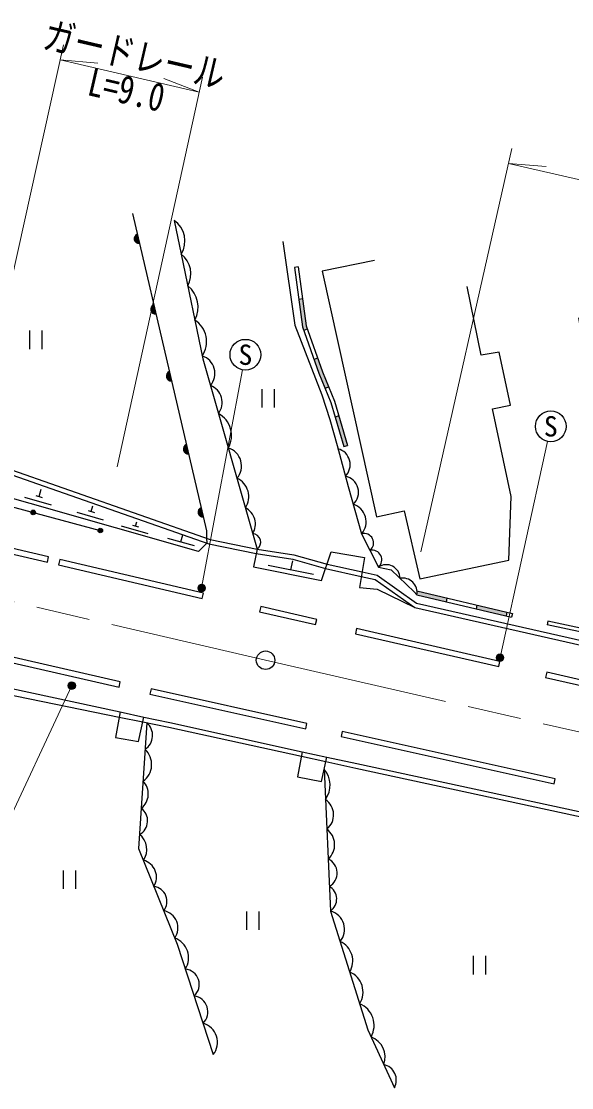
# Model space of a CAD drawing. Units: millimetres, scale not verified. Extents: x 40000 to 680000, y 20000 to 380000.
# Drawn here: x 254254 to 290006, y 246346 to 315649 of the extents above; entities that cross this region are included whole.
import ezdxf
from ezdxf.enums import TextEntityAlignment as Align

# ---------------------------------------------------------------- set-up
doc = ezdxf.new("R2010")
doc.units = ezdxf.units.MM
doc.header["$LTSCALE"] = 1000
doc.linetypes.add('CHAIN', pattern=[18.5, 12, -1.5, 3.5, -1.5])
doc.linetypes.add('DASHED', pattern=[7.5, 6, -1.5])
for name, color, linetype, lineweight in [('M-BGD', 7, 'Continuous', 25), ('M-BMK', 2, 'CHAIN', 13), ('M-BMK-SRVR', 3, 'Continuous', 25), ('M-STR-HTXT', 7, 'Continuous', 13), ('M-STR-STRC', 7, 'Continuous', 25)]:
    doc.layers.add(name, color=color, linetype=linetype, lineweight=lineweight)
doc.styles.add('ＭＳ ゴシック', font='')
doc.styles.get('ＭＳ ゴシック').set_extended_font_data('MS Gothic')

msp = doc.modelspace()

# ---------------------------------------------------------------- hatches: boundary and pattern name
at = {"layer": 'M-BGD'}
for points in [[(261778, 301821), (261920, 301212, -0.84072)], [(272521, 297610), (272273, 297576), (272514, 295791), (272599, 295555), (272834, 295639), (272759, 295851)], [(262851, 297228), (262994, 296619, -0.84072)], [(273816, 292878), (273505, 293754), (273269, 293671), (273583, 292789), (273990, 291793), (274221, 291888)], [(263866, 292887), (264008, 292278, -0.84072)], [(274879, 290002), (274639, 289932), (275196, 288012), (275437, 288081)], [(264976, 288138), (265118, 287529, -0.84072)], [(254878, 283772, -1), (255168, 283694, -0.41421), (254984, 283588, -0.41421)], [(265934, 284040), (266076, 283431, -0.84072)], [(259241, 282596, -1), (259530, 282518, -0.41421), (259346, 282412, -0.41421)], [(279949, 278371, 0.06831), (279958, 278626), (281905, 278170), (281848, 277926)], [(283852, 277713), (283795, 277470), (285742, 277013), (285799, 277256)]]:
    msp.add_hatch(color=256, dxfattribs=at).paths.add_polyline_path(points)
at = {"layer": 'M-STR-HTXT'}
for points in [[(266176, 278966, -1), (265761, 278687, -1)], [(285567, 274428, -1), (285143, 274163, -0.41421), (285222, 274507, -0.41421)], [(257754, 272596, -1), (257314, 272356, -0.41421), (257414, 272696, -0.41421)]]:
    msp.add_hatch(color=256, dxfattribs=at).paths.add_polyline_path(points)

# ---------------------------------------------------------------- linework, layer by layer
at = {"layer": 'M-BGD'}
for p, q in [((261920, 301212), (261778, 301821)), ((272241, 299684), (271993, 299651)), ((272521, 297610), (272273, 297576)), ((262994, 296619), (262851, 297228)), ((254787, 295550), (254787, 294350)), ((255587, 295550), (255587, 294350)), ((272834, 295639), (272599, 295555)), ((273505, 293754), (273269, 293671)), ((264008, 292278), (263866, 292887)), ((274221, 291888), (273990, 291793)), ((269869, 291750), (269869, 290550)), ((270669, 291750), (270669, 290550)), ((274879, 290002), (274639, 289932)), ((265118, 287529), (264976, 288138)), ((275196, 288012), (275437, 288081)), ((250661, 284910), (259385, 282557)), ((255402, 284764), (255536, 285235)), ((254454, 284723), (256185, 284229)), ((255200, 284822), (255604, 284707)), ((258798, 283794), (258901, 284153)), ((257850, 283753), (259581, 283258)), ((258596, 283852), (259000, 283736)), ((266076, 283431), (265934, 284040)), ((260740, 282865), (262471, 282370)), ((261469, 282906), (261873, 282791)), ((261671, 282848), (261750, 283123)), ((263753, 282066), (265483, 281572)), ((264618, 281819), (264748, 282275)), ((270298, 280303), (273239, 279712)), ((271768, 280008), (271886, 280596)), ((279958, 278626), (286156, 277173)), ((279949, 278371), (286099, 276929)), ((281905, 278170), (281848, 277926)), ((283852, 277713), (283795, 277470)), ((285799, 277256), (285742, 277013)), ((286156, 277173), (286099, 276929)), ((288456, 276661), (288405, 276417)), ((256963, 260459), (256963, 259259)), ((257763, 260459), (257763, 259259)), ((268888, 257799), (268888, 256599)), ((269688, 257799), (269688, 256599)), ((283613, 254910), (283613, 253710)), ((284413, 254910), (284413, 253710))]:
    msp.add_line(p, q, dxfattribs=at)
at = {"layer": 'M-BGD', "linetype": 'DASHED'}
for p, q in [((266445, 281681), (269520, 281053)), ((266525, 281971), (269573, 281348)), ((274022, 280084), (276342, 279575)), ((274119, 280369), (276393, 279871)), ((260619, 270432), (262152, 270118)), ((260679, 270766), (262220, 270432)), ((272449, 267888), (274037, 267540)), ((272506, 268182), (274101, 267833))]:
    msp.add_line(p, q, dxfattribs=at)
at = {"layer": 'M-BGD'}
for points in [[(261466, 303155), (266284, 282541), (266293, 282052), (266300, 281732), (265756, 281182), (249409, 285852), (249431, 286386)], [(264189, 302711), (264643, 300517), (266042, 293715), (269573, 281348)], [(271246, 301348), (272018, 295893), (273769, 291384), (274301, 289764), (274767, 288084), (275493, 285414), (276362, 282347), (277453, 280175), (278283, 280004), (279774, 278571), (279949, 278371)], [(277195, 300109), (273789, 299419), (277327, 283452), (279127, 283836), (280142, 279418), (285931, 280623), (286072, 284758), (284870, 290460), (286029, 290705), (285302, 294154), (284135, 293955), (283207, 298411)], [(271993, 299651), (272514, 295791), (273583, 292789), (274366, 290875), (275196, 288012)], [(272241, 299684), (272759, 295851), (273816, 292878), (274602, 290957), (275437, 288081)], [(290700, 296418), (294422, 275140), (288405, 276417)], [(290454, 296375), (294112, 275462), (288456, 276661)], [(249765, 286288), (252748, 286478), (266445, 281681)], [(249799, 286591), (252790, 286782), (266525, 281971)], [(269573, 281348), (269340, 280189), (273754, 279303), (274392, 281166), (276551, 280796), (276219, 278858), (277376, 278742), (279808, 277561)], [(269520, 281053), (271900, 280688), (274022, 280084)], [(269573, 281348), (271964, 280982), (274119, 280369)], [(276342, 279575), (277237, 279377), (279808, 277561), (303016, 272292), (303446, 272205)], [(276393, 279871), (277361, 279656), (279932, 277840), (303079, 272585), (307966, 271598), (314143, 270467), (319227, 269778), (325941, 269102), (334666, 268647), (343264, 268608), (355357, 269315), (360870, 269954), (372071, 272266)], [(238507, 276291), (240505, 275870), (245685, 274458), (247575, 273860), (248583, 273428), (249834, 272704), (250186, 272532), (253125, 271962), (260619, 270432)], [(251687, 272682), (253324, 272362), (260679, 270766)], [(260679, 270766), (260377, 269107), (261873, 268835), (262220, 270432)], [(262220, 270432), (263893, 270069), (272506, 268182)], [(262406, 270067), (261874, 261887), (264379, 255674), (266726, 248494)], [(262152, 270118), (263831, 269775), (272449, 267888)], [(272506, 268182), (272191, 266558), (273755, 266255), (274101, 267833)], [(274037, 267540), (275990, 267112), (298133, 262332)], [(274101, 267833), (276054, 267405), (298115, 262643), (299369, 263075), (300104, 262915)], [(273928, 267044), (274341, 257820), (276766, 250109), (278488, 246346)]]:
    msp.add_lwpolyline(points, dxfattribs=at)
for points in [[(252497, 281307), (255948, 280498), (256028, 280839), (252577, 281648)], [(256667, 280330), (266007, 278140), (266087, 278480), (256747, 280670)], [(269724, 277278), (273372, 276440), (273451, 276782), (269803, 277619)], [(275959, 275846), (285266, 273710), (285345, 274051), (276038, 276188)], [(253236, 274072), (260604, 272379), (260682, 272720), (253314, 274413)], [(288314, 273010), (292819, 271976), (292897, 272317), (288392, 273351)], [(262604, 271925), (272732, 269672), (272808, 270013), (262680, 272266)], [(275029, 269161), (288863, 266083), (288939, 266424), (275105, 269502)]]:
    msp.add_lwpolyline(points, close=True, dxfattribs=at)
for centre in [(255023, 283733), (259385, 282557)]:
    msp.add_circle(centre, 150, dxfattribs=at)
for centre, radius, start, end in [((263236, 301370), 1645, 328.76244, 54.62927), ((261902, 301529), 318, 113.04658, 273.26431), ((263649, 299238), 1619, 331.08379, 52.157), ((263996, 297078), 1745, 331.11813, 52.12266), ((262976, 296936), 318, 113.04658, 273.26431), ((264644, 294840), 1649, 325.46344, 57.77734), ((265646, 292770), 1189, 318.46668, 72.56819), ((263990, 292595), 318, 113.04658, 273.26431), ((266123, 290876), 1180, 322.35227, 69.52292), ((266274, 288719), 1636, 330.52851, 61.34669), ((265100, 287846), 318, 113.04658, 273.26431), ((267342, 286750), 1217, 318.85557, 73.01963), ((274552, 286838), 1067, 315.29919, 75.14476), ((267730, 284759), 1302, 325.83212, 66.04309), ((275095, 285043), 1066, 312.81538, 78.38398), ((275464, 283126), 1189, 319.06083, 72.57846), ((266058, 283748), 318, 113.04658, 273.26431), ((268287, 282973), 1176, 328.12244, 63.75276), ((269249, 281799), 555, 305.72064, 86.15455), ((276515, 281744), 622, 309.10302, 104.20574), ((277050, 280653), 625, 310.08718, 103.22156), ((277964, 279442), 894, 0.6364, 124.90367), ((279025, 278530), 937, 350.2668, 100.32379), ((261687, 269240), 1095, 303.57938, 48.97502), ((261394, 267351), 1328, 305.18618, 47.36822), ((272686, 265998), 1624, 325.03687, 40.08669), ((261320, 265434), 1182, 307.78621, 44.76819), ((273347, 264078), 1195, 309.21684, 55.90672), ((261454, 263687), 1004, 298.53018, 54.02422), ((261171, 261832), 1235, 324.91986, 51.91853), ((273357, 262145), 1252, 311.61073, 53.51283), ((261901, 260020), 1137, 328.23066, 75.69026), ((273775, 260301), 998, 299.64781, 65.47575), ((262739, 258453), 977, 321.49931, 82.4216), ((273775, 258603), 966, 305.8308, 59.29276), ((263299, 256731), 1132, 324.32279, 79.59812), ((274026, 256634), 1228, 319.76154, 75.14868), ((263760, 254790), 1360, 327.49308, 70.26239), ((274402, 254576), 1383, 328.83311, 66.07711), ((264802, 253055), 1010, 312.16314, 84.04157), ((275048, 252562), 1406, 327.40757, 67.50264), ((265323, 251271), 1047, 314.83971, 81.36501), ((275652, 250400), 1520, 330.49543, 67.56205), ((265709, 249288), 1290, 322.03967, 74.16504), ((276476, 248334), 1409, 339.93252, 69.25551), ((277582, 246841), 1032, 331.32497, 77.86305)]:
    msp.add_arc(centre, radius, start, end, dxfattribs=at)
at = {"layer": 'M-BMK'}
msp.add_lwpolyline([(242105, 280620), (270120, 274127), (303304, 266530)], dxfattribs=at)
at = {"layer": 'M-BMK-SRVR'}
msp.add_circle((270120, 274127), 600, dxfattribs=at)
at = {"layer": 'M-STR-HTXT'}
for p, q in [((251390, 288817), (257002, 314122)), ((256785, 313145), (265809, 311054)), ((256785, 313145), (259231, 312929)), ((260477, 286702), (266023, 312031)), ((265809, 311054), (263518, 311936)), ((280197, 281176), (286128, 307393)), ((285907, 306418), (288353, 306208)), ((265968, 278826), (268627, 292998)), ((285355, 274296), (288438, 288350)), ((257534, 272476), (247881, 251822))]:
    msp.add_line(p, q, dxfattribs=at)
msp.add_lwpolyline([(285907, 306418), (311115, 300647), (316440, 299494), (319655, 298924), (324038, 298296), (328255, 297853), (332010, 297591), (335549, 297456), (340516, 297451), (343704, 297561), (347259, 297788), (351268, 298178), (355279, 298710), (358100, 299171), (362111, 299951), (366450, 300964), (366996, 301114)], dxfattribs=at)
for centre in [(265968, 278826), (285355, 274296), (257534, 272476)]:
    msp.add_circle(centre, 250, dxfattribs=at)
at = {"layer": 'M-STR-STRC'}
for centre in [(268811, 293981), (288652, 289327)]:
    msp.add_circle(centre, 1000, dxfattribs=at)

# ---------------------------------------------------------------- texts
at = {"layer": 'M-STR-HTXT', "style": 'ＭＳ ゴシック', "width": 0.8}
msp.add_text('ガードレール', height=1833, rotation=346.95, dxfattribs=at).set_placement((261285, 312049), align=Align.BOTTOM_CENTER)
msp.add_text('L=9.0', height=1833, rotation=346.95, dxfattribs=at).set_placement((261297, 312100), align=Align.TOP_CENTER)
at = {"layer": 'M-STR-STRC', "style": 'ＭＳ ゴシック'}
for p in [(268811, 293981), (288652, 289327)]:
    msp.add_text('S', height=1320, dxfattribs=at).set_placement(p, align=Align.MIDDLE_CENTER)

doc.saveas('drawing.dxf')
